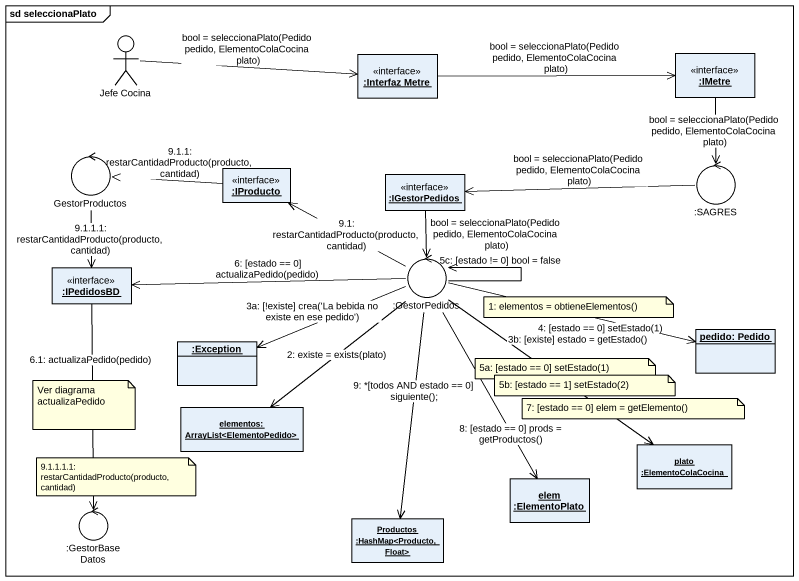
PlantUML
@startuml
mainframe sd seleccionaPlato
allowmixing
hide circle
hide empty members
actor "Jefe Cocina" as Jefe_Cocina
object ":Interfaz Metre" as Interfaz_Metre <<interface>>
object ":IMetre" as IMetre <<interface>>
control GestorProductos
object ":IProducto" as IProducto <<interface>>
control ":SAGRES" as SAGRES
object ":IGestorPedidos" as IGestorPedidos <<interface>>
object ":IPedidosBD" as IPedidosBD <<interface>>
control ":GestorPedidos" as GestorPedidos
object "pedido: Pedido" as pedido_Pedido
object ":Exception" as Exception_
object "elementos: ArrayList<ElementoPedido>" as elementos_ArrayList
object "plato :ElementoColaCocina" as plato_ElementoColaCocina
object "elem :ElementoPlato" as elem_ElementoPlato
control ":GestorBaseDatos" as GestorBaseDatos
object "Productos :HashMap<Producto, Float>" as Productos_HashMap_Producto
Jefe_Cocina -right-> Interfaz_Metre : bool = seleccionaPlato(Pedido pedido, ElementoColaCocina plato)
Interfaz_Metre -right-> IMetre : bool = seleccionaPlato(Pedido pedido, ElementoColaCocina plato)
IMetre --> SAGRES : bool = seleccionaPlato(Pedido pedido, ElementoColaCocina plato)
GestorProductos --> IPedidosBD : 9.1.1.1: restarCantidadProducto(producto, cantidad)
IProducto -left-> GestorProductos : 9.1.1: restarCantidadProducto(producto, cantidad)
SAGRES -left-> IGestorPedidos : bool = seleccionaPlato(Pedido pedido, ElementoColaCocina plato)
IGestorPedidos --> GestorPedidos : bool = seleccionaPlato(Pedido pedido, ElementoColaCocina plato)
IPedidosBD --> GestorBaseDatos : 6.1: actualizaPedido(pedido)
GestorPedidos -left-> IProducto : 9.1: restarCantidadProducto(producto, cantidad)
GestorPedidos -left-> IPedidosBD : 6: [estado == 0] actualizaPedido(pedido)
GestorPedidos --> GestorPedidos : 5c: [estado != 0] bool = false
GestorPedidos -right-> pedido_Pedido : 4: [estado == 0] setEstado(1)
GestorPedidos --> elementos_ArrayList : 2: existe = exists(plato)
GestorPedidos --> plato_ElementoColaCocina : 3b: [existe] estado = getEstado()
GestorPedidos --> elem_ElementoPlato : 8: [estado == 0] prods = getProductos()
GestorPedidos --> Productos_HashMap_Producto : 9: *[todos AND estado == 0] siguiente();
Exception_ <-right- GestorPedidos : 3a: [!existe] crea('La bebida no existe en ese pedido')
note as N1
  1: elementos = obtieneElementos()
end note
note as N2
  5a: [estado == 0] setEstado(1)
end note
note as N3
  Ver diagrama actualizaPedido
end note
note as N4
  5b: [estado == 1] setEstado(2)
end note
note as N5
  7: [estado == 0] elem = getElemento()
end note
note as N6
  9.1.1.1.1: restarCantidadProducto(producto, cantidad)
end note
@enduml
